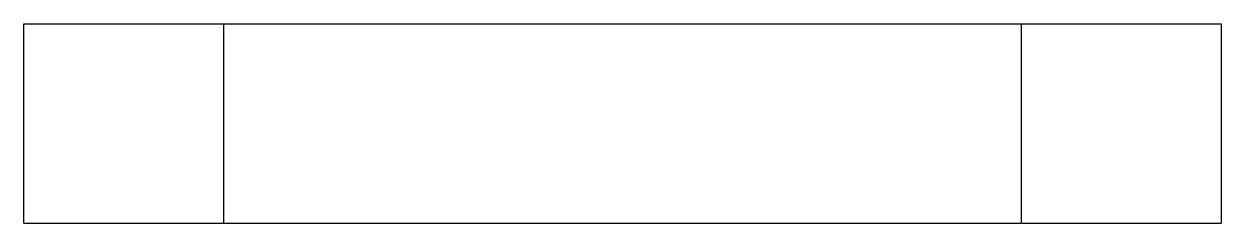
# Paper-space layout '_Left' of a CAD drawing. Header units: millimetres. Extents: x -15 to 15, y 0 to 5.
import ezdxf

# ---------------------------------------------------------------- set-up
doc = ezdxf.new("R2010")
doc.units = ezdxf.units.MM

psp = doc.layouts.new('_Left')

# ---------------------------------------------------------------- linework, layer by layer
at = {"color": 7, "linetype": 'Continuous', "lineweight": 25}
for p, q in [((-15, 0), (-15, 5)), ((-15, 5), (15, 5)), ((-10, 5), (-10, 0)), ((10, 0), (10, 5)), ((15, 5), (15, 0)), ((-15, 0), (15, 0))]:
    psp.add_line(p, q, dxfattribs=at)

doc.saveas('drawing.dxf')
